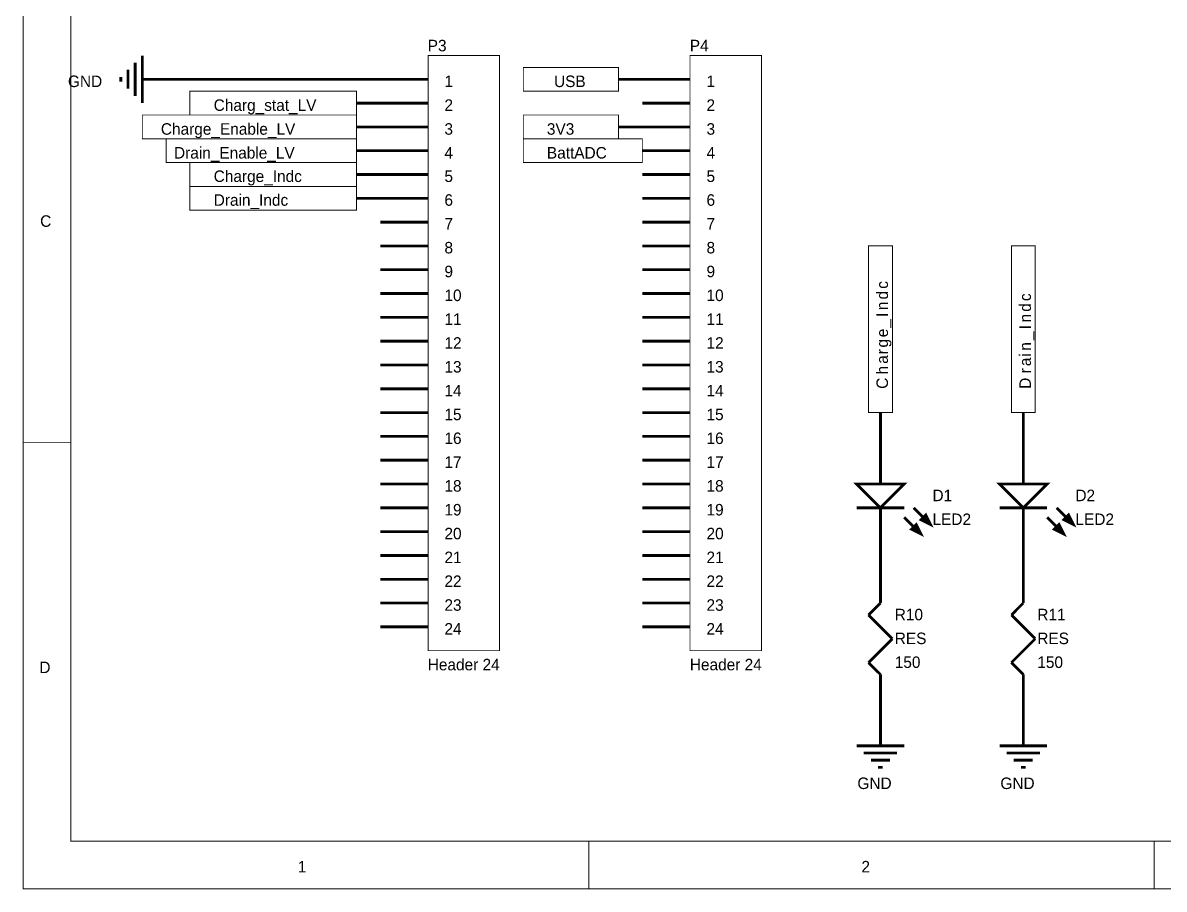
# Model space of a CAD drawing. Header units: millimetres. Extents: x 0 to 9.5, y 0 to 7.5.
# Drawn here: x -0.001 to 4.792, y -0.002 to 3.637 of the extents above; entities that cross this region are included whole.
import ezdxf

# ---------------------------------------------------------------- set-up
doc = ezdxf.new("R2010")
doc.units = ezdxf.units.MM
doc.header["$MEASUREMENT"] = 0
doc.layers.add('Sheet', color=255, linetype='Continuous')

msp = doc.modelspace()

# ---------------------------------------------------------------- linework, layer by layer
at = {"layer": 'Sheet'}
for points, const_width in [([(0.0008, 7.5), (0.0008, 0), (9.4996, 0), (9.4996, 7.5), (0.0008, 7.5), (0.0008, 7.5)], 0.0039), ([(0.0008, 7.5), (9.4996, 7.5), (9.4996, 0), (0.0008, 0), (0.0008, 7.5)], 0.0039), ([(0.2009, 7.2999), (0.2009, 0.1997), (9.2995, 0.1997), (9.2995, 7.2999), (0.2009, 7.2999), (0.2009, 7.2999)], 0.0039), ([(0.2009, 7.2999), (9.2995, 7.2999), (9.2995, 0.1997), (0.2009, 0.1997), (0.2009, 7.2999)], 0.0039), ([(1.7005, 3.4998), (1.7005, 0.9998), (2.0004, 0.9998), (2.0004, 3.4998), (1.7005, 3.4998), (1.7005, 3.4998)], 0.0039), ([(1.7005, 3.4998), (2.0004, 3.4998), (2.0004, 0.9998), (1.7005, 0.9998), (1.7005, 3.4998)], 0.0039), ([(2.8004, 3.4998), (2.8004, 0.9998), (3.1004, 0.9998), (3.1004, 3.4998), (2.8004, 3.4998), (2.8004, 3.4998)], 0.0039), ([(2.8004, 3.4998), (3.1004, 3.4998), (3.1004, 0.9998), (2.8004, 0.9998), (2.8004, 3.4998)], 0.0039), ([(2.1005, 3.4498), (2.1005, 3.3499), (2.5005, 3.3499), (2.5005, 3.4498), (2.1005, 3.4498), (2.1005, 3.4498)], 0.0039), ([(2.1005, 3.3499), (2.1005, 3.4498), (2.5005, 3.4498), (2.5005, 3.3499), (2.1005, 3.3499)], 0.0039), ([(0.7006, 3.3499), (0.7006, 3.2499), (1.4005, 3.2499), (1.4005, 3.3499), (0.7006, 3.3499), (0.7006, 3.3499)], 0.0039), ([(0.7006, 3.2499), (0.7006, 3.3499), (1.4005, 3.3499), (1.4005, 3.2499), (0.7006, 3.2499)], 0.0039), ([(0.5007, 3.2499), (0.5007, 3.1498), (1.4005, 3.1498), (1.4005, 3.2499), (0.5007, 3.2499), (0.5007, 3.2499)], 0.0039), ([(0.5007, 3.1498), (0.5007, 3.2499), (1.4005, 3.2499), (1.4005, 3.1498), (0.5007, 3.1498)], 0.0039), ([(2.1005, 3.2499), (2.1005, 3.1498), (2.5005, 3.1498), (2.5005, 3.2499), (2.1005, 3.2499), (2.1005, 3.2499)], 0.0039), ([(2.1005, 3.1498), (2.1005, 3.2499), (2.5005, 3.2499), (2.5005, 3.1498), (2.1005, 3.1498)], 0.0039), ([(0.6007, 3.1498), (0.6007, 3.0499), (1.4005, 3.0499), (1.4005, 3.1498), (0.6007, 3.1498), (0.6007, 3.1498)], 0.0039), ([(0.6007, 3.0499), (0.6007, 3.1498), (1.4005, 3.1498), (1.4005, 3.0499), (0.6007, 3.0499)], 0.0039), ([(2.1005, 3.1498), (2.1005, 3.0499), (2.6003, 3.0499), (2.6003, 3.1498), (2.1005, 3.1498), (2.1005, 3.1498)], 0.0039), ([(2.1005, 3.0499), (2.1005, 3.1498), (2.6003, 3.1498), (2.6003, 3.0499), (2.1005, 3.0499)], 0.0039), ([(0.7006, 3.0499), (0.7006, 2.9499), (1.4005, 2.9499), (1.4005, 3.0499), (0.7006, 3.0499), (0.7006, 3.0499)], 0.0039), ([(0.7006, 2.9499), (0.7006, 3.0499), (1.4005, 3.0499), (1.4005, 2.9499), (0.7006, 2.9499)], 0.0039), ([(0.7006, 2.9499), (0.7006, 2.8498), (1.4005, 2.8498), (1.4005, 2.9499), (0.7006, 2.9499), (0.7006, 2.9499)], 0.0039), ([(0.7006, 2.8498), (0.7006, 2.9499), (1.4005, 2.9499), (1.4005, 2.8498), (0.7006, 2.8498)], 0.0039), ([(3.5502, 2.6999), (3.5502, 1.9999), (3.6503, 1.9999), (3.6503, 2.6999), (3.5502, 2.6999), (3.5502, 2.6999)], 0.0039), ([(3.6503, 1.9999), (3.5502, 1.9999), (3.5502, 2.6999), (3.6503, 2.6999), (3.6503, 1.9999)], 0.0039), ([(4.1501, 2.6999), (4.1501, 1.9999), (4.2502, 1.9999), (4.2502, 2.6999), (4.1501, 2.6999), (4.1501, 2.6999)], 0.0039), ([(4.2502, 1.9999), (4.1501, 1.9999), (4.1501, 2.6999), (4.2502, 2.6999), (4.2502, 1.9999)], 0.0039), ([(3.5002, 1.6999), (3.6002, 1.5998), (3.7003, 1.6999), (3.5002, 1.6999)], 0.0118), ([(3.5002, 1.6999), (3.6002, 1.5998), (3.7003, 1.6999), (3.5002, 1.6999)], 0.0039), ([(4.1003, 1.6999), (4.2001, 1.5998), (4.3002, 1.6999), (4.1003, 1.6999)], 0.0118), ([(4.1003, 1.6999), (4.2001, 1.5998), (4.3002, 1.6999), (4.1003, 1.6999)], 0.0039), ([(3.7703, 1.49), (3.7503, 1.53), (3.7303, 1.51), (3.7703, 1.49)], 0.0118), ([(3.8101, 1.53), (3.7903, 1.57), (3.7703, 1.55), (3.8101, 1.53)], 0.0118), ([(3.8101, 1.53), (3.7903, 1.57), (3.7703, 1.55), (3.8101, 1.53)], 0.0039), ([(4.3702, 1.49), (4.3502, 1.53), (4.3302, 1.51), (4.3702, 1.49)], 0.0118), ([(4.4102, 1.53), (4.3902, 1.57), (4.3702, 1.55), (4.4102, 1.53)], 0.0118), ([(4.4102, 1.53), (4.3902, 1.57), (4.3702, 1.55), (4.4102, 1.53)], 0.0039), ([(3.7703, 1.49), (3.7503, 1.53), (3.7303, 1.51), (3.7703, 1.49)], 0.0039), ([(4.3702, 1.49), (4.3502, 1.53), (4.3302, 1.51), (4.3702, 1.49)], 0.0039)]:
    msp.add_lwpolyline(points, close=True, dxfattribs=dict(at, const_width=const_width))
for points, const_width in [([(0.5007, 3.4998), (0.5007, 3.2999)], 0.0118), ([(0.4707, 3.4698), (0.4707, 3.3299)], 0.0118), ([(0.4106, 3.41), (0.4106, 3.39)], 0.0118), ([(0.4406, 3.44), (0.4406, 3.3599)], 0.0118), ([(0.6007, 3.4), (0.5007, 3.4)], 0.0118), ([(1.5006, 3.4), (0.6007, 3.4)], 0.0118), ([(1.7005, 3.4), (1.5006, 3.4)], 0.0118), ([(2.5005, 3.4), (2.6003, 3.4)], 0.0118), ([(2.8004, 3.4), (2.6003, 3.4)], 0.0118), ([(1.4005, 3.2999), (1.5006, 3.2999)], 0.0118), ([(1.7005, 3.2999), (1.5006, 3.2999)], 0.0118), ([(2.8004, 3.2999), (2.6003, 3.2999)], 0.0118), ([(1.4005, 3.1998), (1.5006, 3.1998)], 0.0118), ([(1.7005, 3.1998), (1.5006, 3.1998)], 0.0118), ([(2.5005, 3.1998), (2.6003, 3.1998)], 0.0118), ([(2.8004, 3.1998), (2.6003, 3.1998)], 0.0118), ([(1.4005, 3.1), (1.5006, 3.1)], 0.0118), ([(1.7005, 3.1), (1.5006, 3.1)], 0.0118), ([(2.8004, 3.1), (2.6003, 3.1)], 0.0118), ([(1.4005, 2.9999), (1.5006, 2.9999)], 0.0118), ([(1.7005, 2.9999), (1.5006, 2.9999)], 0.0118), ([(2.8004, 2.9999), (2.6003, 2.9999)], 0.0118), ([(1.4005, 2.8998), (1.5006, 2.8998)], 0.0118), ([(1.7005, 2.8998), (1.5006, 2.8998)], 0.0118), ([(2.8004, 2.8998), (2.6003, 2.8998)], 0.0118), ([(1.7005, 2.8), (1.5006, 2.8)], 0.0118), ([(2.8004, 2.8), (2.6003, 2.8)], 0.0118), ([(1.7005, 2.6999), (1.5006, 2.6999)], 0.0118), ([(2.8004, 2.6999), (2.6003, 2.6999)], 0.0118), ([(1.7005, 2.5999), (1.5006, 2.5999)], 0.0118), ([(2.8004, 2.5999), (2.6003, 2.5999)], 0.0118), ([(1.7005, 2.5), (1.5006, 2.5)], 0.0118), ([(2.8004, 2.5), (2.6003, 2.5)], 0.0118), ([(1.7005, 2.3999), (1.5006, 2.3999)], 0.0118), ([(2.8004, 2.3999), (2.6003, 2.3999)], 0.0118), ([(1.7005, 2.2999), (1.5006, 2.2999)], 0.0118), ([(2.8004, 2.2999), (2.6003, 2.2999)], 0.0118), ([(1.7005, 2.1998), (1.5006, 2.1998)], 0.0118), ([(2.8004, 2.1998), (2.6003, 2.1998)], 0.0118), ([(1.7005, 2.0999), (1.5006, 2.0999)], 0.0118), ([(2.8004, 2.0999), (2.6003, 2.0999)], 0.0118), ([(1.7005, 1.9999), (1.5006, 1.9999)], 0.0118), ([(2.8004, 1.9999), (2.6003, 1.9999)], 0.0118), ([(3.6002, 1.9999), (3.6002, 1.8998)], 0.0118), ([(4.2001, 1.9999), (4.2001, 1.8998)], 0.0118), ([(0.0008, 1.875), (0.2007, 1.875)], 0.0039), ([(1.7005, 1.8998), (1.5006, 1.8998)], 0.0118), ([(2.8004, 1.8998), (2.6003, 1.8998)], 0.0118), ([(3.6002, 1.6999), (3.6002, 1.8998)], 0.0118), ([(4.2001, 1.6999), (4.2001, 1.8998)], 0.0118), ([(1.7005, 1.7999), (1.5006, 1.7999)], 0.0118), ([(2.8004, 1.7999), (2.6003, 1.7999)], 0.0118), ([(1.7005, 1.6999), (1.5006, 1.6999)], 0.0118), ([(2.8004, 1.6999), (2.6003, 1.6999)], 0.0118), ([(1.7005, 1.5998), (1.5006, 1.5998)], 0.0118), ([(2.8004, 1.5998), (2.6003, 1.5998)], 0.0118), ([(3.7003, 1.5998), (3.5002, 1.5998)], 0.0118), ([(3.6002, 1.5998), (3.6002, 1.3999)], 0.0118), ([(3.7403, 1.5998), (3.8101, 1.53)], 0.0118), ([(4.3002, 1.5998), (4.1003, 1.5998)], 0.0118), ([(4.2001, 1.5998), (4.2001, 1.3999)], 0.0118), ([(4.3402, 1.5998), (4.4102, 1.53)], 0.0118), ([(3.7003, 1.56), (3.7703, 1.49)], 0.0118), ([(4.3002, 1.56), (4.3702, 1.49)], 0.0118), ([(1.7005, 1.5), (1.5006, 1.5)], 0.0118), ([(2.8004, 1.5), (2.6003, 1.5)], 0.0118), ([(1.7005, 1.3999), (1.5006, 1.3999)], 0.0118), ([(2.8004, 1.3999), (2.6003, 1.3999)], 0.0118), ([(3.6002, 1.3999), (3.6002, 1.2998)], 0.0118), ([(4.2001, 1.3999), (4.2001, 1.2998)], 0.0118), ([(1.7005, 1.2998), (1.5006, 1.2998)], 0.0118), ([(2.8004, 1.2998), (2.6003, 1.2998)], 0.0118), ([(3.6002, 1.2), (3.6002, 1.2998)], 0.0118), ([(4.2001, 1.2), (4.2001, 1.2998)], 0.0118), ([(1.7005, 1.2), (1.5006, 1.2)], 0.0118), ([(2.8004, 1.2), (2.6003, 1.2)], 0.0118), ([(3.6002, 1.2), (3.5502, 1.1499)], 0.0118), ([(4.2001, 1.2), (4.1501, 1.1499)], 0.0118), ([(3.5502, 1.1499), (3.6503, 1.0499)], 0.0118), ([(4.1501, 1.1499), (4.2502, 1.0499)], 0.0118), ([(1.7005, 1.0999), (1.5006, 1.0999)], 0.0118), ([(2.8004, 1.0999), (2.6003, 1.0999)], 0.0118), ([(3.6503, 1.0499), (3.5502, 0.9498)], 0.0118), ([(4.2502, 1.0499), (4.1501, 0.9498)], 0.0118), ([(3.5502, 0.9498), (3.6002, 0.9)], 0.0118), ([(4.1501, 0.9498), (4.2001, 0.9)], 0.0118), ([(3.6002, 0.9), (3.6002, 0.7999)], 0.0118), ([(4.2001, 0.9), (4.2001, 0.7999)], 0.0118), ([(3.6002, 0.7999), (3.6002, 0.6998)], 0.0118), ([(4.2001, 0.7999), (4.2001, 0.6998)], 0.0118), ([(3.6002, 0.6996), (3.6002, 0.6)], 0.0118), ([(4.2001, 0.6996), (4.2001, 0.6)], 0.0118), ([(3.5002, 0.6), (3.7003, 0.6)], 0.0118), ([(3.5302, 0.57), (3.6703, 0.57)], 0.0118), ([(4.1005, 0.6), (4.3002, 0.6)], 0.0118), ([(4.1301, 0.57), (4.2702, 0.57)], 0.0118), ([(3.5602, 0.5399), (3.6402, 0.5399)], 0.0118), ([(4.1601, 0.5399), (4.2401, 0.5399)], 0.0118), ([(3.5902, 0.5099), (3.6102, 0.5099)], 0.0118), ([(4.1901, 0.5099), (4.2101, 0.5099)], 0.0118), ([(2.3754, 0), (2.3754, 0.1997)], 0.0039), ([(4.75, 0), (4.75, 0.1997)], 0.0039)]:
    msp.add_lwpolyline(points, dxfattribs=dict(at, const_width=const_width))

# ---------------------------------------------------------------- texts
for s, height, p in [('P3', 0.04837, (1.6992, 3.5173)), ('P4', 0.04837, (2.7998, 3.5173)), ('GND', 0.04837, (0.1884, 3.3672)), ('1', 0.0484, (1.7693, 3.3672)), ('USB', 0.04837, (2.2295, 3.3672)), ('1', 0.0484, (2.8698, 3.3672)), ('Charg_stat_LV', 0.048366, (0.8004, 3.2672)), ('2', 0.0484, (1.7693, 3.2672)), ('2', 0.0484, (2.8698, 3.2672)), ('Charge_Enable_LV', 0.048366, (0.5786, 3.1671)), ('3', 0.0484, (1.7693, 3.1671)), ('3V3', 0.04837, (2.1995, 3.1671)), ('3', 0.0484, (2.8698, 3.1671)), ('Drain_Enable_LV', 0.048366, (0.6337, 3.067)), ('4', 0.0484, (1.7693, 3.067)), ('BattADC', 0.04837, (2.1995, 3.067)), ('4', 0.0484, (2.8698, 3.067)), ('Charge_Indc', 0.048366, (0.8004, 2.9686)), ('5', 0.0484, (1.7693, 2.9686)), ('5', 0.0484, (2.8698, 2.9686)), ('Drain_Indc', 0.04837, (0.8004, 2.8686)), ('6', 0.0484, (1.7693, 2.8686)), ('6', 0.0484, (2.8698, 2.8686)), ('C', 0.0484, (0.0717, 2.7802)), ('7', 0.0484, (1.7693, 2.7685)), ('7', 0.0484, (2.8698, 2.7685)), ('8', 0.0484, (1.7693, 2.6684)), ('8', 0.0484, (2.8698, 2.6684)), ('9', 0.0484, (1.7693, 2.5684)), ('9', 0.0484, (2.8698, 2.5684)), ('10', 0.04837, (1.7693, 2.4683)), ('10', 0.04837, (2.8698, 2.4683)), ('11', 0.04837, (1.7693, 2.3682)), ('11', 0.04837, (2.8698, 2.3682)), ('12', 0.04837, (1.7693, 2.2682)), ('12', 0.04837, (2.8698, 2.2682)), ('13', 0.04837, (1.7693, 2.1681)), ('13', 0.04837, (2.8698, 2.1681)), ('14', 0.04837, (1.7693, 2.068)), ('14', 0.04837, (2.8698, 2.068)), ('15', 0.04837, (1.7693, 1.968)), ('15', 0.04837, (2.8698, 1.968)), ('16', 0.04837, (1.7693, 1.8679)), ('16', 0.04837, (2.8698, 1.8679)), ('17', 0.04837, (1.7693, 1.7678)), ('17', 0.04837, (2.8698, 1.7678)), ('18', 0.04837, (1.7693, 1.6678)), ('18', 0.04837, (2.8698, 1.6678)), ('D1', 0.04837, (3.8187, 1.6278)), ('D2', 0.04837, (4.419, 1.6278)), ('19', 0.04837, (1.7693, 1.5677)), ('19', 0.04837, (2.8698, 1.5677)), ('LED2', 0.04837, (3.8187, 1.5277)), ('LED2', 0.04837, (4.419, 1.5277)), ('20', 0.04837, (1.7693, 1.4676)), ('20', 0.04837, (2.8698, 1.4676)), ('21', 0.04837, (1.7693, 1.3676)), ('21', 0.04837, (2.8698, 1.3676)), ('22', 0.04837, (1.7693, 1.2675)), ('22', 0.04837, (2.8698, 1.2675)), ('23', 0.04837, (1.7693, 1.1674)), ('23', 0.04837, (2.8698, 1.1674)), ('R10', 0.04837, (3.6603, 1.1274)), ('R11', 0.04837, (4.2589, 1.1274)), ('24', 0.04837, (1.7693, 1.0674)), ('24', 0.04837, (2.8698, 1.0674)), ('RES', 0.04837, (3.6603, 1.0274)), ('RES', 0.04837, (4.2589, 1.0274)), ('Header 24', 0.04837, (1.6992, 0.9173)), ('Header 24', 0.04837, (2.7998, 0.9173)), ('150', 0.04837, (3.6603, 0.9273)), ('150', 0.04837, (4.2589, 0.9273)), ('D', 0.0484, (0.0684, 0.9056)), ('GND', 0.04837, (3.5035, 0.4186)), ('GND', 0.04837, (4.1038, 0.4186)), ('1', 0.0484, (1.1539, 0.0684)), ('2', 0.0484, (3.5202, 0.0684))]:
    msp.add_text(s, height=height, dxfattribs=at).set_placement(p)
for s, p in [('c', (3.6319, 2.52)), ('d', (3.6319, 2.475)), ('c', (4.2322, 2.4683)), ('n', (3.6319, 2.43)), ('d', (4.2322, 2.4233)), ('I', (3.6319, 2.4016)), ('n', (4.2322, 2.3783)), ('e', (3.6319, 2.3165)), ('_', (3.6319, 2.3566)), ('I', (4.2322, 2.3499)), ('g', (3.6319, 2.2732)), ('_', (4.2322, 2.3049)), ('r', (3.6319, 2.2448)), ('n', (4.2322, 2.2598)), ('a', (3.6319, 2.2048)), ('i', (4.2322, 2.2348)), ('a', (4.2322, 2.1948)), ('h', (3.6319, 2.1598)), ('r', (4.2322, 2.1648)), ('C', (3.6319, 2.0997)), ('D', (4.2322, 2.0997))]:
    msp.add_text(s, height=0.0484, rotation=90, dxfattribs=at).set_placement(p)

doc.saveas('drawing.dxf')
